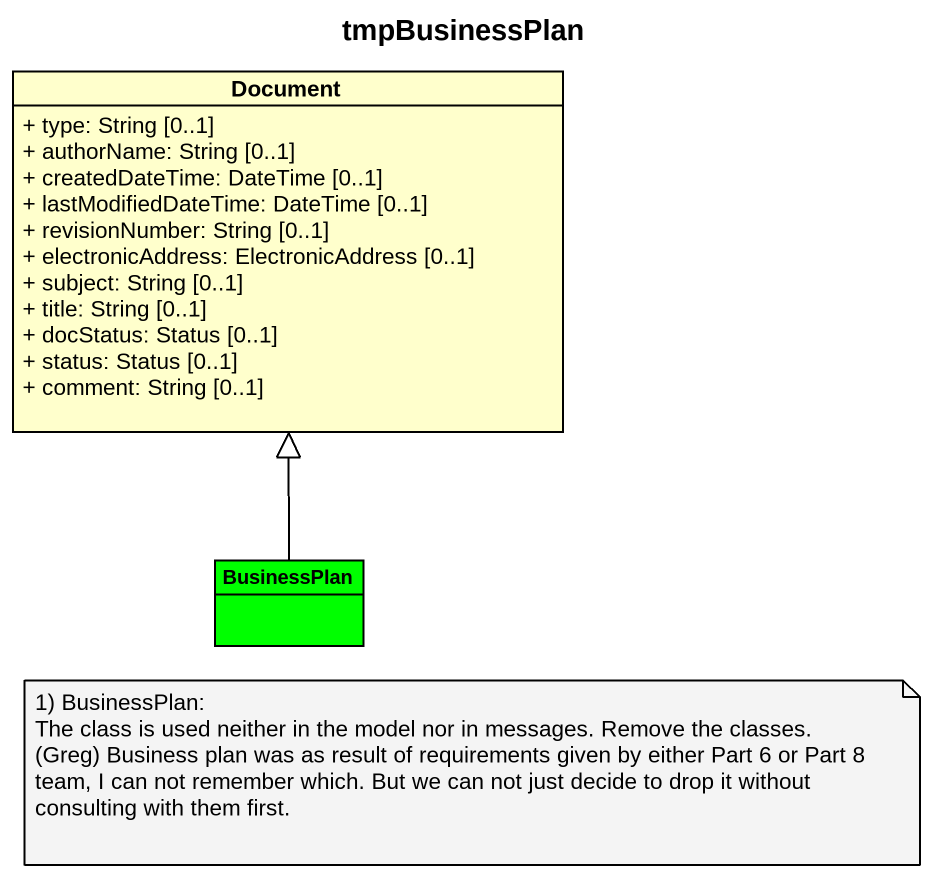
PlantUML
@startuml
title tmpBusinessPlan
hide circle
hide empty members
skinparam classAttributeIconSize 0
class Document {
  + type: String [0..1]
  + authorName: String [0..1]
  + createdDateTime: DateTime [0..1]
  + lastModifiedDateTime: DateTime [0..1]
  + revisionNumber: String [0..1]
  + electronicAddress: ElectronicAddress [0..1]
  + subject: String [0..1]
  + title: String [0..1]
  + docStatus: Status [0..1]
  + status: Status [0..1]
  + comment: String [0..1]
}
class BusinessPlan #00FF00
BusinessPlan -up-|> Document
note as N1
  1) BusinessPlan:
  The class is used neither in the model nor in messages. Remove the classes.
  (Greg) Business plan was as result of requirements given by either Part 6 or Part 8 team, I can not remember which. But we can not just decide to drop it without consulting with them first.
end note
@enduml
